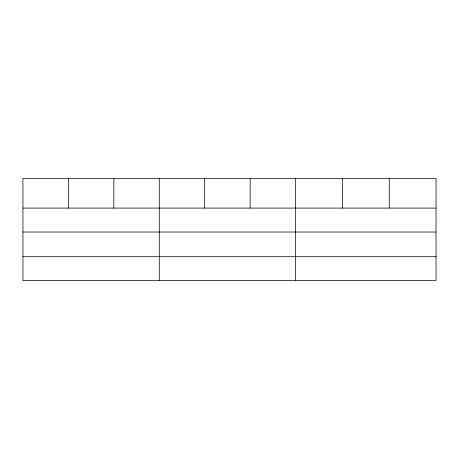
<?xml version="1.0" encoding="UTF-8"?>
<svg xmlns="http://www.w3.org/2000/svg" width="459" height="459" viewBox="0 0 459 459"><rect width="100%" height="100%" fill="white"/><g stroke="black" fill="none" stroke-linecap="round" stroke-linejoin="round"><path stroke-width="0.69" d="M436.05 232.03L436.05 178.373L22.95 178.373L22.95 280.627L436.05 280.627L436.05 232.03L22.95 232.03M22.95 208.099L436.05 208.099M22.95 256.696L436.05 256.696M389.232 178.373L389.232 208.099M342.414 178.373L342.414 208.099M295.596 178.373L295.596 280.627M250.155 178.373L250.155 208.099M204.714 178.373L204.714 208.099M159.273 178.373L159.273 280.627M113.832 178.373L113.832 208.099M68.391 178.373L68.391 208.099"/></g></svg>
